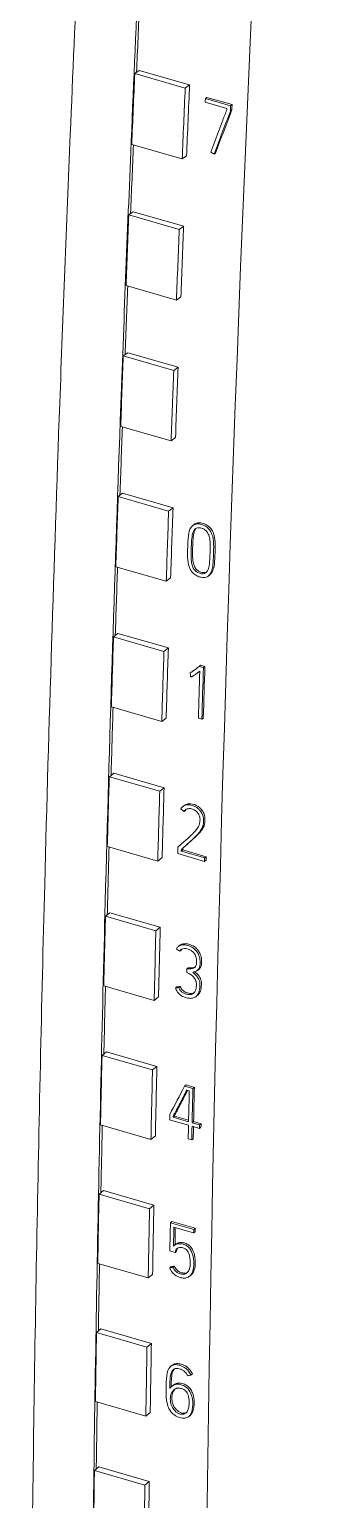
# Model space of a CAD drawing. Header units: inches. Extents: x 9220 to 92460, y -39241 to 4813.
# Drawn here: x 74737.13 to 74744.2, y -33820.79 to -33783.39 of the extents above; entities that cross this region are included whole.
import ezdxf

# ---------------------------------------------------------------- set-up
doc = ezdxf.new("R2010")
doc.units = ezdxf.units.IN
doc.header["$MEASUREMENT"] = 0

# ---------------------------------------------------------------- blocks, each defined once
blk = doc.blocks.new('A$C027ebf9d')
at = {"color": 0, "linetype": 'Continuous', "lineweight": 0}
for p, q in [((22.5319, -17.264), (22.5377, -17.2597)), ((22.5319, -17.264), (22.6, -17.2837)), ((22.5377, -17.2597), (22.6059, -17.2794)), ((22.6, -17.2837), (22.6059, -17.2794)), ((22.6564, -17.3111), (22.6271, -17.3027)), ((22.6273, -17.2977), (22.6293, -17.2962)), ((22.6273, -17.2977), (22.6614, -17.3075)), ((22.6633, -17.306), (22.6293, -17.2962)), ((22.6611, -17.3147), (22.663, -17.3132)), ((22.6614, -17.3075), (22.6633, -17.306)), ((22.5278, -17.3597), (22.5959, -17.3794)), ((22.6389, -17.3729), (22.6409, -17.3714)), ((22.6018, -17.375), (22.5959, -17.3794)), ((22.5238, -17.4551), (22.5297, -17.4508)), ((22.5297, -17.4508), (22.5979, -17.4705)), ((22.5238, -17.4551), (22.592, -17.4748)), ((22.592, -17.4748), (22.5979, -17.4705)), ((22.52, -17.5506), (22.5882, -17.5702)), ((22.5941, -17.5659), (22.5882, -17.5702)), ((22.5163, -17.6458), (22.5222, -17.6414)), ((22.5163, -17.6458), (22.5845, -17.6655)), ((22.5222, -17.6414), (22.5904, -17.6611)), ((22.5845, -17.6655), (22.5904, -17.6611)), ((22.5128, -17.741), (22.581, -17.7606)), ((22.5869, -17.7562), (22.581, -17.7606)), ((22.5094, -17.8359), (22.5153, -17.8315)), ((22.5153, -17.8315), (22.5835, -17.8512)), ((22.5094, -17.8359), (22.5776, -17.8556)), ((22.5776, -17.8556), (22.5835, -17.8512)), ((22.6102, -17.8752), (22.6121, -17.8737)), ((22.5062, -17.9308), (22.5744, -17.9505)), ((22.5803, -17.946), (22.5744, -17.9505)), ((22.6311, -17.9434), (22.633, -17.942)), ((22.5031, -18.0256), (22.509, -18.0211)), ((22.5031, -18.0256), (22.5713, -18.0453)), ((22.509, -18.0211), (22.5772, -18.0407)), ((22.5713, -18.0453), (22.5772, -18.0407)), ((22.6187, -18.0655), (22.6207, -18.064)), ((22.6247, -18.0672), (22.6187, -18.0655)), ((22.6207, -18.064), (22.6267, -18.0657)), ((22.6247, -18.0672), (22.6267, -18.0657)), ((22.6069, -18.0743), (22.6089, -18.0728)), ((22.6161, -18.0747), (22.6181, -18.0732)), ((22.5002, -18.1202), (22.5683, -18.1399)), ((22.5742, -18.1354), (22.5683, -18.1399)), ((22.6178, -18.1355), (22.6225, -18.1369)), ((22.6225, -18.1369), (22.6245, -18.1354)), ((22.4974, -18.2147), (22.5033, -18.2101)), ((22.4974, -18.2147), (22.5655, -18.2344)), ((22.5033, -18.2101), (22.5714, -18.2298)), ((22.5655, -18.2344), (22.5714, -18.2298)), ((22.597, -18.2549), (22.599, -18.2534)), ((22.5983, -18.2618), (22.6003, -18.2603)), ((22.4947, -18.3091), (22.5629, -18.3288)), ((22.5688, -18.3242), (22.5629, -18.3288)), ((22.5899, -18.3188), (22.6262, -18.3293)), ((22.5947, -18.3153), (22.5967, -18.3138)), ((22.6263, -18.3244), (22.5947, -18.3153)), ((22.5948, -18.313), (22.5967, -18.3115)), ((22.5967, -18.3138), (22.6283, -18.3229)), ((22.6262, -18.3293), (22.6281, -18.3278)), ((22.6263, -18.3244), (22.6283, -18.3229)), ((22.4922, -18.4034), (22.4981, -18.3987)), ((22.4922, -18.4034), (22.5604, -18.4231)), ((22.4981, -18.3987), (22.5663, -18.4184)), ((22.5604, -18.4231), (22.5663, -18.4184)), ((22.5908, -18.4442), (22.5928, -18.4427)), ((22.5925, -18.4508), (22.5945, -18.4493)), ((22.6021, -18.4747), (22.604, -18.4732)), ((22.6164, -18.4767), (22.6183, -18.4753)), ((22.4898, -18.4975), (22.558, -18.5172)), ((22.5869, -18.5005), (22.5888, -18.499)), ((22.5913, -18.4998), (22.5932, -18.4983)), ((22.5639, -18.5126), (22.558, -18.5172)), ((22.6143, -18.5122), (22.6163, -18.5107)), ((22.4876, -18.5915), (22.4935, -18.5868)), ((22.4935, -18.5868), (22.5617, -18.6065)), ((22.4876, -18.5915), (22.5558, -18.6112)), ((22.5558, -18.6112), (22.5617, -18.6065)), ((22.5991, -18.633), (22.6011, -18.6316)), ((22.5991, -18.633), (22.6104, -18.6363)), ((22.6124, -18.6348), (22.6011, -18.6316)), ((22.6055, -18.6397), (22.6022, -18.6388)), ((22.6104, -18.6363), (22.6124, -18.6348)), ((22.4855, -18.6854), (22.5537, -18.7051)), ((22.6044, -18.686), (22.5789, -18.6786)), ((22.5837, -18.6752), (22.5857, -18.6737)), ((22.5837, -18.6752), (22.6045, -18.6812)), ((22.5838, -18.6739), (22.5857, -18.6724)), ((22.6046, -18.6791), (22.5857, -18.6737)), ((22.6094, -18.6826), (22.6113, -18.6811)), ((22.6094, -18.6826), (22.6194, -18.6855)), ((22.6214, -18.684), (22.6113, -18.6811)), ((22.6194, -18.6855), (22.6214, -18.684)), ((22.5596, -18.7004), (22.5537, -18.7051)), ((22.6089, -18.7058), (22.604, -18.7044)), ((22.6089, -18.7058), (22.6108, -18.7043)), ((22.6193, -18.6903), (22.6093, -18.6874)), ((22.6193, -18.6903), (22.6212, -18.6888)), ((22.4836, -18.7792), (22.4895, -18.7744)), ((22.4836, -18.7792), (22.5518, -18.7989)), ((22.4895, -18.7744), (22.5577, -18.7941)), ((22.5518, -18.7989), (22.5577, -18.7941)), ((22.58, -18.8178), (22.582, -18.8163)), ((22.6115, -18.8269), (22.58, -18.8178)), ((22.582, -18.8163), (22.6135, -18.8254)), ((22.5846, -18.824), (22.6114, -18.8317)), ((22.6115, -18.8269), (22.6135, -18.8254)), ((22.6114, -18.8317), (22.6134, -18.8302)), ((22.5793, -18.8559), (22.5865, -18.858)), ((22.5855, -18.8483), (22.5875, -18.8468)), ((22.5865, -18.858), (22.5884, -18.8565)), ((22.4818, -18.8728), (22.55, -18.8925)), ((22.579, -18.8787), (22.581, -18.8772)), ((22.5834, -18.878), (22.5854, -18.8765)), ((22.5559, -18.8877), (22.55, -18.8925)), ((22.6053, -18.8906), (22.6072, -18.8891)), ((22.4801, -18.9663), (22.486, -18.9615)), ((22.486, -18.9615), (22.5542, -18.9812)), ((22.4801, -18.9663), (22.5483, -18.986)), ((22.5483, -18.986), (22.5542, -18.9812)), ((22.5806, -19.0119), (22.5826, -19.0104)), ((22.6077, -19.0238), (22.6097, -19.0223)), ((22.5821, -19.0388), (22.5841, -19.0373)), ((22.4786, -19.0597), (22.5468, -19.0794)), ((22.5527, -19.0746), (22.5468, -19.0794)), ((22.6047, -19.0798), (22.6067, -19.0783)), ((22.4773, -19.153), (22.4832, -19.1481)), ((22.4773, -19.153), (22.5455, -19.1727)), ((22.4832, -19.1481), (22.5514, -19.1678)), ((22.5455, -19.1727), (22.5514, -19.1678))]:
    blk.add_line(p, q, dxfattribs=at)
for centre, major_axis, ratio, start_param, end_param in [((42.309, -2.9745), (-10.9193, -37.8255), 0.433013, -1.102762, -0.989056), ((42.2306, -2.9519), (-10.9193, -37.8255), 0.433013, -1.061124, -1.058415), ((42.1189, -2.9199), (20.9363, 34.8301), 0.272919, -4.129705, -4.127896), ((42.2892, -2.969), (-10.9208, -37.8292), 0.43303, -1.060842, -1.06064), ((42.2306, -2.9519), (-10.9193, -37.8255), 0.433013, -1.055709, -1.053001), ((42.2306, -2.9519), (-10.9193, -37.8255), 0.433013, -1.050295, -1.047589), ((42.2306, -2.9519), (-10.9193, -37.8255), 0.433013, -1.044884, -1.042178), ((42.2306, -2.9519), (-10.9193, -37.8255), 0.433013, -1.039474, -1.03677), ((42.2811, -2.9665), (-10.9197, -37.8254), 0.43303, -1.039167, -1.037175), ((42.2518, -2.9582), (-8.72, -38.45), 0.458432, -1.065454, -1.065306), ((42.2764, -2.9653), (-10.9208, -37.8292), 0.43303, -1.039002, -1.037182), ((42.2306, -2.9519), (-10.9193, -37.8255), 0.433013, -1.034067, -1.031362), ((41.5059, -2.7429), (-66.7301, 53.1473), 0.280885, 1.510659, 1.510723), ((42.254, -2.9589), (-10.9208, -37.8292), 0.43303, -1.032007, -1.031752), ((42.2587, -2.96), (-10.9197, -37.8254), 0.43303, -1.03195, -1.031883), ((42.2903, -2.9691), (-10.9197, -37.8254), 0.43303, -1.031883, -1.031744), ((42.2306, -2.9519), (-10.9193, -37.8255), 0.433013, -1.02866, -1.025957), ((43.6155, -3.3519), (-78.3791, -17.1476), 0.134473, 1.269885, 1.269943), ((42.2306, -2.9519), (-10.9193, -37.8255), 0.433013, -1.023255, -1.020552), ((42.2823, -2.967), (-10.9208, -37.8292), 0.43303, -1.022868, -1.021537), ((42.2567, -2.9596), (-10.9208, -37.8292), 0.43303, -1.021573, -1.021537), ((42.2923, -2.9699), (-10.9208, -37.8292), 0.43303, -1.021537, -1.021398), ((42.2823, -2.967), (-10.9208, -37.8292), 0.43303, -1.021398, -1.020868), ((42.2306, -2.9519), (-10.9193, -37.8255), 0.433013, -1.017851, -1.015149), ((42.2559, -2.9594), (-10.9208, -37.8292), 0.43303, -1.01742, -1.016321), ((42.2607, -2.9606), (-10.9197, -37.8254), 0.43303, -1.017214, -1.016542), ((42.2874, -2.9683), (-10.9197, -37.8254), 0.43303, -1.017411, -1.017273), ((44.4292, -3.5866), (-78.3713, -17.1459), 0.134473, 1.258989, 1.259047), ((42.2306, -2.9519), (-10.9193, -37.8255), 0.433013, -1.012448, -1.009747), ((44.4452, -3.5914), (-69.3652, -20.1272), 0.12911, 1.21325, 1.213317), ((42.2306, -2.9519), (-10.9193, -37.8255), 0.433013, -1.007046, -1.004345)]:
    blk.add_ellipse(centre, major_axis=major_axis, ratio=ratio, start_param=start_param, end_param=end_param, dxfattribs=at)
at = {"color": 0, "linetype": 'Continuous', "lineweight": 0, "extrusion": (0, 0, -1)}
for centre, major_axis, ratio, start_param, end_param in [((42.159, -2.9312), (10.9193, 37.8255), 0.433013, -2.08057, -2.077928), ((42.1624, -2.9322), (10.9226, 37.8369), 0.433013, -2.083178, -2.080468), ((42.2306, -2.9519), (10.9226, 37.8369), 0.433013, -2.083178, -2.080468), ((42.2551, -2.9592), (10.9208, 37.8292), 0.43303, -2.080892, -2.08075), ((42.119, -2.9197), (-20.9342, -34.8266), 0.272919, 0.986299, 0.988108), ((42.2844, -2.9677), (10.9208, 37.8292), 0.43303, -2.08093, -2.080892), ((42.2892, -2.9688), (10.9197, 37.8254), 0.43303, -2.080957, -2.080754), ((42.159, -2.9312), (10.9193, 37.8255), 0.433013, -2.085986, -2.083346), ((43.7096, -3.3791), (-102.2486, 63.3481), 0.191897, -1.483044, -1.482999), ((42.1624, -2.9322), (10.9226, 37.8369), 0.433013, -2.088592, -2.085884), ((42.2306, -2.9519), (10.9226, 37.8369), 0.433013, -2.088592, -2.085884), ((42.159, -2.9312), (10.9193, 37.8255), 0.433013, -2.091401, -2.088763), ((42.1624, -2.9322), (10.9226, 37.8369), 0.433013, -2.094004, -2.091297), ((42.2306, -2.9519), (10.9226, 37.8369), 0.433013, -2.094004, -2.091297), ((42.159, -2.9312), (10.9193, 37.8255), 0.433013, -2.096813, -2.094177), ((42.1624, -2.9322), (10.9226, 37.8369), 0.433013, -2.099414, -2.096709), ((42.2306, -2.9519), (10.9226, 37.8369), 0.433013, -2.099414, -2.096709), ((42.159, -2.9312), (10.9193, 37.8255), 0.433013, -2.102224, -2.09959), ((42.1624, -2.9322), (10.9226, 37.8369), 0.433013, -2.104823, -2.102118), ((42.2306, -2.9519), (10.9226, 37.8369), 0.433013, -2.104823, -2.102118), ((42.2811, -2.9667), (10.9208, 37.8292), 0.43303, -2.104411, -2.102419), ((42.159, -2.9312), (10.9193, 37.8255), 0.433013, -2.107633, -2.105), ((42.1624, -2.9322), (10.9226, 37.8369), 0.433013, -2.11023, -2.107526), ((42.2306, -2.9519), (10.9226, 37.8369), 0.433013, -2.11023, -2.107526), ((42.159, -2.9312), (10.9193, 37.8255), 0.433013, -2.11304, -2.11041), ((42.2587, -2.9602), (10.9208, 37.8292), 0.43303, -2.109702, -2.109636), ((42.2903, -2.9693), (10.9208, 37.8292), 0.43303, -2.109841, -2.109702), ((42.1624, -2.9322), (10.9226, 37.8369), 0.433013, -2.115636, -2.112933), ((42.2306, -2.9519), (10.9226, 37.8369), 0.433013, -2.115636, -2.112933), ((41.1185, -2.6311), (-68.22, 53.5601), 0.275788, -1.515397, -1.515333), ((42.2347, -2.9533), (8.6746, 38.4625), 0.458913, -2.087114, -2.086976), ((42.159, -2.9312), (10.9193, 37.8255), 0.433013, -2.118446, -2.115818), ((43.6159, -3.3518), (-78.3713, -17.1459), 0.134473, -1.269935, -1.269877), ((42.1624, -2.9322), (10.9226, 37.8369), 0.433013, -2.12104, -2.118338), ((42.2306, -2.9519), (10.9226, 37.8369), 0.433013, -2.12104, -2.118338), ((42.6017, -3.0592), (-24.5741, -33.773), 0.206653, 0.946781, 0.948046), ((42.2775, -2.9656), (10.9208, 37.8292), 0.43303, -2.120056, -2.118863), ((42.2823, -2.9668), (10.9197, 37.8254), 0.43303, -2.120064, -2.118732), ((42.159, -2.9312), (10.9193, 37.8255), 0.433013, -2.123851, -2.121224), ((42.252, -2.9583), (10.9208, 37.8292), 0.43303, -2.120195, -2.11999), ((42.2567, -2.9594), (10.9197, 37.8254), 0.43303, -2.120064, -2.120028), ((42.2775, -2.9656), (10.9208, 37.8292), 0.43303, -2.120725, -2.120195), ((42.2924, -2.9697), (10.9197, 37.8254), 0.43303, -2.120203, -2.120064), ((42.2823, -2.9668), (10.9197, 37.8254), 0.43303, -2.120733, -2.120262), ((42.1624, -2.9322), (10.9226, 37.8369), 0.433013, -2.126443, -2.123742), ((42.2306, -2.9519), (10.9226, 37.8369), 0.433013, -2.126443, -2.123742), ((42.2607, -2.9608), (10.9208, 37.8292), 0.43303, -2.125049, -2.124311), ((42.2874, -2.9685), (10.9208, 37.8292), 0.43303, -2.124311, -2.124173), ((42.159, -2.9312), (10.9193, 37.8255), 0.433013, -2.129255, -2.12663), ((44.4288, -3.5867), (-78.3791, -17.1476), 0.134473, -1.259056, -1.258997), ((42.1624, -2.9322), (10.9226, 37.8369), 0.433013, -2.131846, -2.129144), ((42.2306, -2.9519), (10.9226, 37.8369), 0.433013, -2.131846, -2.129144), ((42.159, -2.9312), (10.9193, 37.8255), 0.433013, -2.134658, -2.132034), ((42.1624, -2.9322), (10.9226, 37.8369), 0.433013, -2.137247, -2.134546), ((42.2306, -2.9519), (10.9226, 37.8369), 0.433013, -2.137247, -2.134546)]:
    blk.add_ellipse(centre, major_axis=major_axis, ratio=ratio, start_param=start_param, end_param=end_param, dxfattribs=at)
at = {"color": 0, "linetype": 'Continuous', "lineweight": 0}
for points, knots in [([(22.4715, -19.6942), (22.472, -19.5798), (22.4741, -19.3064), (22.4804, -18.8701), (22.4924, -18.3317), (22.508, -17.8308), (22.5276, -17.3293), (22.5512, -16.8122), (22.5789, -16.3051), (22.6003, -15.9603), (22.6074, -15.8504)], [0.1285183, 0.1285183, 0.1285183, 0.1285183, 0.1989102, 0.2963502, 0.3949059, 0.525445, 0.5979674, 0.6950356, 0.8333844, 0.8979673, 0.8979673, 0.8979673, 0.8979673]), ([(22.5185, -15.9374), (22.5139, -16.0103), (22.495, -16.3182), (22.4694, -16.7886), (22.4458, -17.3057), (22.4262, -17.8071), (22.4105, -18.3081), (22.3986, -18.8464), (22.3922, -19.2869), (22.3899, -19.5917), (22.3894, -19.7374), (22.3893, -19.7647)], [0.1237088, 0.1237088, 0.1237088, 0.1237088, 0.1666156, 0.3049644, 0.4020326, 0.474555, 0.6050941, 0.7036498, 0.8010898, 0.8739842, 0.8907937, 0.8907937, 0.8907937, 0.8907937]), ([(22.6345, -17.3701), (22.6363, -17.3653), (22.6381, -17.3605), (22.643, -17.3476), (22.6436, -17.3459), (22.6472, -17.3365), (22.649, -17.3317), (22.6516, -17.3248), (22.6527, -17.3219), (22.6545, -17.3173), (22.6553, -17.3148), (22.6564, -17.3125)], [-0.1722649, -0.1722649, -0.1722649, -0.1722649, -0.1435832, -0.1435832, -0.0952366, -0.0952366, -0.0449804, -0.0449804, -0.023415, -0.023415, 0, 0, 0, 0]), ([(22.6181, -17.8714), (22.6162, -17.8716), (22.6145, -17.8722), (22.6128, -17.8732), (22.6125, -17.8735), (22.6121, -17.8737)], [0.135609648, 0.135609648, 0.135609648, 0.135609648, 0.138325648, 0.138325648, 0.13893138, 0.13893138, 0.13893138, 0.13893138]), ([(22.633, -17.942), (22.6341, -17.9412), (22.635, -17.9402), (22.6369, -17.9373), (22.6379, -17.935), (22.6393, -17.9293), (22.6397, -17.9258), (22.6402, -17.9155), (22.6407, -17.9031), (22.6402, -17.8937), (22.6397, -17.8896), (22.6374, -17.8835), (22.6363, -17.8814), (22.6341, -17.8784), (22.6328, -17.8769), (22.629, -17.8742), (22.6268, -17.873), (22.6222, -17.8715), (22.6201, -17.8712), (22.6181, -17.8714), (22.6181, -17.8714), (22.6181, -17.8714)], [0.2414702, 0.2414702, 0.2414702, 0.2414702, 0.2570515, 0.2570515, 0.2842088, 0.2842088, 0.313235, 0.313235, 0.3332121, 0.3332121, 0.3424456, 0.3424456, 0.3478054, 0.3478054, 0.3512463, 0.3512463, 0.3541297, 0.3541297, 0.3568882, 0.3568882, 0.3568917, 0.3568917, 0.3568917, 0.3568917]), ([(22.6162, -17.8729), (22.6181, -17.8727), (22.6202, -17.873), (22.6246, -17.8744), (22.6269, -17.8756), (22.6306, -17.8783), (22.632, -17.8798), (22.6342, -17.8826), (22.6353, -17.8847), (22.6377, -17.891), (22.6382, -17.8953), (22.6387, -17.9046), (22.6382, -17.9166), (22.6377, -17.9269), (22.6374, -17.9305), (22.6359, -17.9365), (22.6349, -17.9388), (22.633, -17.9417), (22.632, -17.9429), (22.6292, -17.9447), (22.6276, -17.9452), (22.6259, -17.9454), (22.6245, -17.9455), (22.623, -17.9454), (22.6202, -17.9449), (22.6187, -17.9445), (22.6153, -17.943), (22.6135, -17.9419), (22.6104, -17.9393), (22.609, -17.9378), (22.6065, -17.9338), (22.6054, -17.9316), (22.6022, -17.9193), (22.6031, -17.9099), (22.6037, -17.8965), (22.604, -17.89), (22.6054, -17.8828), (22.606, -17.8807), (22.6082, -17.8767), (22.6097, -17.8755), (22.6124, -17.8738), (22.6141, -17.8731), (22.6161, -17.8729), (22.6161, -17.8729), (22.6162, -17.8729)], [-0.1111155, -0.1111155, -0.1111155, -0.1111155, -0.1086583, -0.1086583, -0.1059859, -0.1059859, -0.1029874, -0.1029874, -0.0984586, -0.0984586, -0.0906933, -0.0906933, -0.0762837, -0.0762837, -0.0543502, -0.0543502, -0.0323193, -0.0323193, -0.0159271, -0.0159271, 0, 0, 0, 0.0130315, 0.0130315, 0.025191, 0.025191, 0.0383317, 0.0383317, 0.0479156, 0.0479156, 0.0548967, 0.0548967, 0.0728488, 0.0728488, 0.0791035, 0.0791035, 0.0814984, 0.0814984, 0.0839459, 0.0839459, 0.0864601, 0.0864601, 0.0865132, 0.0865132, 0.0865132, 0.0865132]), ([(22.6277, -17.8817), (22.6282, -17.8821), (22.6287, -17.8827), (22.6303, -17.8847), (22.6311, -17.8862), (22.6328, -17.8904), (22.6332, -17.893), (22.6339, -17.8986), (22.6338, -17.9027), (22.6337, -17.9096), (22.6335, -17.9204), (22.6322, -17.9306), (22.6315, -17.9331), (22.6303, -17.9359), (22.6297, -17.9371), (22.6279, -17.939), (22.627, -17.9396), (22.625, -17.9403), (22.6236, -17.9404), (22.6204, -17.94), (22.6187, -17.9395), (22.6159, -17.9381), (22.6148, -17.9373), (22.6137, -17.9363), (22.6127, -17.9355), (22.6121, -17.9347), (22.6112, -17.9333), (22.6107, -17.9324), (22.6095, -17.9295), (22.609, -17.9273), (22.6083, -17.9233), (22.608, -17.9202), (22.608, -17.9098), (22.6082, -17.8996), (22.6093, -17.8884), (22.6098, -17.8862), (22.6107, -17.8836), (22.6113, -17.8821), (22.6131, -17.88), (22.6141, -17.8792), (22.6161, -17.8782), (22.6172, -17.878), (22.6199, -17.878), (22.6214, -17.8784), (22.624, -17.8794), (22.6253, -17.88), (22.6269, -17.881), (22.6273, -17.8813), (22.6277, -17.8817)], [-0.1712618, -0.1712618, -0.1712618, -0.1712618, -0.1662072, -0.1662072, -0.1572858, -0.1572858, -0.1424502, -0.1424502, -0.1009639, -0.1009639, -0.075631, -0.075631, -0.0612275, -0.0612275, -0.0504301, -0.0504301, -0.040338, -0.040338, -0.0268727, -0.0268727, -0.0112299, -0.0112299, 0, 0, 0, 0.0098213, 0.0098213, 0.0232161, 0.0232161, 0.0500182, 0.0500182, 0.087065, 0.087065, 0.1181568, 0.1181568, 0.1386283, 0.1386283, 0.1679235, 0.1679235, 0.1882961, 0.1882961, 0.2061734, 0.2061734, 0.2261508, 0.2261508, 0.239729, 0.239729, 0.2435611, 0.2435611, 0.2435611, 0.2435611]), ([(22.6149, -17.8788), (22.6147, -17.879), (22.6146, -17.8791), (22.6134, -17.8805), (22.6127, -17.8819), (22.6119, -17.8845), (22.6113, -17.8864), (22.6102, -17.8976), (22.6099, -17.9083), (22.6099, -17.9187), (22.6103, -17.922), (22.6111, -17.9263), (22.6116, -17.9285), (22.613, -17.9314), (22.6135, -17.9323), (22.6148, -17.9341), (22.6156, -17.9348), (22.6162, -17.9354), (22.6174, -17.9363), (22.6187, -17.937), (22.6217, -17.9383), (22.6235, -17.9388), (22.6266, -17.9388), (22.6278, -17.9386), (22.6288, -17.9381)], [0.2640301, 0.2640301, 0.2640301, 0.2640301, 0.2654367, 0.2654367, 0.2786209, 0.2786209, 0.2884759, 0.2884759, 0.3039526, 0.3039526, 0.3218368, 0.3218368, 0.3340151, 0.3340151, 0.3396562, 0.3396562, 0.3461222, 0.3461222, 0.3461222, 0.3575682, 0.3575682, 0.3724117, 0.3724117, 0.3826963, 0.3826963, 0.3826963, 0.3826963]), ([(22.6187, -18.0655), (22.6178, -18.0663), (22.6168, -18.0671), (22.6159, -18.0678), (22.6158, -18.0679), (22.6157, -18.068), (22.6156, -18.0681), (22.6147, -18.0688), (22.6138, -18.0695), (22.613, -18.0701), (22.6127, -18.0703), (22.6125, -18.0705), (22.6123, -18.0707), (22.6113, -18.0714), (22.6103, -18.0722), (22.6093, -18.0728), (22.6085, -18.0734), (22.6077, -18.0738), (22.6069, -18.0743)], [0, 0, 0, 0, 0.250322, 0.250322, 0.250322, 0.275948, 0.275948, 0.275948, 0.500643, 0.500643, 0.500643, 0.561097, 0.561097, 0.561097, 0.80727, 0.80727, 0.80727, 1, 1, 1, 1]), ([(22.607, -18.0796), (22.6074, -18.0797), (22.6078, -18.0797), (22.6084, -18.0796), (22.6087, -18.0795), (22.6093, -18.0793), (22.6098, -18.079), (22.6117, -18.0779), (22.6128, -18.0771), (22.6157, -18.075), (22.6178, -18.0734), (22.6198, -18.0719)], [-0.06741879, -0.06741879, -0.06741879, -0.06741879, -0.05862456, -0.05862456, -0.04697844, -0.04697844, -0.03637491, -0.03637491, -0.02425023, -0.02425023, 0, 0, 0, 0]), ([(22.6089, -18.0728), (22.6097, -18.0723), (22.6105, -18.0719), (22.6113, -18.0713), (22.6115, -18.0712), (22.6118, -18.071), (22.612, -18.0708), (22.6122, -18.0707), (22.6124, -18.0706), (22.6126, -18.0704)], [0, 0, 0, 0, 0.1926314, 0.1926314, 0.1926314, 0.250698, 0.250698, 0.250698, 0.3021694, 0.3021694, 0.3021694, 0.3021694]), ([(22.6198, -18.0719), (22.6194, -18.0722), (22.6191, -18.0724), (22.6187, -18.0727), (22.6185, -18.0729), (22.6183, -18.073), (22.6181, -18.0732)], [0.1661425, 0.1661425, 0.1661425, 0.1661425, 0.2518053, 0.2518053, 0.2518053, 0.3074419, 0.3074419, 0.3074419, 0.3074419]), ([(22.5983, -18.2618), (22.5988, -18.2609), (22.5994, -18.2601), (22.6009, -18.2589), (22.6017, -18.2585), (22.6041, -18.2578), (22.6058, -18.2577), (22.6089, -18.2582), (22.6105, -18.2587), (22.6137, -18.2604), (22.615, -18.2615), (22.6168, -18.2633), (22.6176, -18.2643), (22.6187, -18.2663), (22.6193, -18.2675), (22.6201, -18.2715), (22.6201, -18.2739), (22.6194, -18.2793), (22.6183, -18.2817), (22.615, -18.2869), (22.6117, -18.2903), (22.6065, -18.2955), (22.6028, -18.2989), (22.5901, -18.3099)], [-0.6266769, -0.6266769, -0.6266769, -0.6266769, -0.6001737, -0.6001737, -0.5744981, -0.5744981, -0.5332587, -0.5332587, -0.4915646, -0.4915646, -0.4475628, -0.4475628, -0.406009, -0.406009, -0.3742236, -0.3742236, -0.3363038, -0.3363038, -0.2732646, -0.2732646, -0.1652931, -0.1652931, 0, 0, 0, 0]), ([(22.5948, -18.313), (22.5989, -18.3093), (22.603, -18.3058), (22.6155, -18.2945), (22.6186, -18.2907), (22.622, -18.2863), (22.6234, -18.2837), (22.6249, -18.277), (22.625, -18.2736), (22.6241, -18.2675), (22.6233, -18.2656), (22.6218, -18.2627), (22.6206, -18.261), (22.6184, -18.2587), (22.6173, -18.2577), (22.6148, -18.2561), (22.6118, -18.2541), (22.6048, -18.2525), (22.6028, -18.2527), (22.5999, -18.2532), (22.5985, -18.2539), (22.5959, -18.2557), (22.5949, -18.2569), (22.5941, -18.2583)], [-0.4882068, -0.4882068, -0.4882068, -0.4882068, -0.4648363, -0.4648363, -0.4160102, -0.4160102, -0.3291977, -0.3291977, -0.2479878, -0.2479878, -0.1752097, -0.1752097, -0.1048367, -0.1048367, -0.0614951, -0.0614951, -0.043194, -0.043194, -0.0306836, -0.0306836, -0.0153382, -0.0153382, 0, 0, 0, 0]), ([(22.599, -18.2534), (22.5991, -18.2534), (22.5991, -18.2533), (22.6004, -18.2524), (22.6019, -18.2517), (22.6048, -18.2512), (22.6068, -18.251), (22.6137, -18.2526), (22.6168, -18.2546), (22.6193, -18.2562), (22.6204, -18.2572), (22.6226, -18.2595), (22.6237, -18.2612), (22.6253, -18.2642), (22.626, -18.2661), (22.627, -18.2724), (22.6268, -18.2758), (22.6253, -18.2822), (22.624, -18.2848), (22.6178, -18.2927), (22.6114, -18.2984), (22.5967, -18.3115)], [0.0146796, 0.0146796, 0.0146796, 0.0146796, 0.0153678, 0.0153678, 0.0307426, 0.0307426, 0.0432184, 0.0432184, 0.0613597, 0.0613597, 0.103522, 0.103522, 0.171217, 0.171217, 0.2421049, 0.2421049, 0.3272882, 0.3272882, 0.4221981, 0.4221981, 0.5888681, 0.5888681, 0.5888681, 0.5888681]), ([(22.5882, -18.4473), (22.5888, -18.4462), (22.5895, -18.4453), (22.5914, -18.4437), (22.5924, -18.4432), (22.5958, -18.4419), (22.598, -18.442), (22.6019, -18.4424), (22.6048, -18.4432), (22.6095, -18.4454), (22.6112, -18.4466), (22.6143, -18.4492), (22.6156, -18.451), (22.6172, -18.4536), (22.6183, -18.4554), (22.6198, -18.4606), (22.6201, -18.4633), (22.6203, -18.47), (22.6196, -18.4721), (22.6191, -18.4735), (22.6184, -18.4748), (22.6165, -18.4767), (22.6155, -18.4775), (22.6129, -18.4785), (22.6114, -18.479), (22.6102, -18.4792)], [-0.09936809, -0.09936809, -0.09936809, -0.09936809, -0.09849697, -0.09849697, -0.09763198, -0.09763198, -0.09589681, -0.09589681, -0.09282101, -0.09282101, -0.08965704, -0.08965704, -0.08373416, -0.08373416, -0.07786445, -0.07786445, -0.07203398, -0.07203398, -0.06268047, -0.06268047, -0.03069856, -0.03069856, -0.0122073, -0.0122073, 0, 0, 0, 0]), ([(22.6021, -18.4747), (22.6028, -18.4747), (22.6058, -18.4746), (22.6093, -18.4743), (22.6105, -18.4739), (22.6126, -18.4729), (22.6133, -18.4721), (22.6144, -18.4708), (22.6148, -18.4699), (22.6154, -18.467), (22.6154, -18.4648), (22.6153, -18.4618), (22.615, -18.46), (22.6138, -18.4563), (22.6129, -18.4547), (22.6109, -18.452), (22.6099, -18.4511), (22.6078, -18.4496), (22.6065, -18.4489), (22.6036, -18.4478), (22.6012, -18.4471), (22.5973, -18.4471), (22.5961, -18.4475), (22.5946, -18.4484), (22.5941, -18.4488), (22.5932, -18.4497), (22.5928, -18.4502), (22.5925, -18.4508)], [-0.05962722, -0.05962722, -0.05962722, -0.05962722, -0.0586005, -0.0586005, -0.05751843, -0.05751843, -0.05597545, -0.05597545, -0.05384921, -0.05384921, -0.05077923, -0.05077923, -0.04618742, -0.04618742, -0.0413943, -0.0413943, -0.03569569, -0.03569569, -0.02789914, -0.02789914, -0.01842658, -0.01842658, -0.01189853, -0.01189853, -0.00652665, -0.00652665, 0, 0, 0, 0]), ([(22.6183, -18.4753), (22.6186, -18.475), (22.6189, -18.4748), (22.6204, -18.4734), (22.621, -18.472), (22.6215, -18.4706), (22.6222, -18.4685), (22.6221, -18.4617), (22.6217, -18.459), (22.6202, -18.454), (22.6192, -18.4521), (22.6176, -18.4495), (22.6163, -18.4477), (22.6132, -18.4451), (22.6115, -18.4439), (22.6068, -18.4417), (22.6039, -18.4409), (22.6, -18.4405), (22.5978, -18.4404), (22.5945, -18.4416), (22.5936, -18.4421), (22.5928, -18.4427)], [0.0244894, 0.0244894, 0.0244894, 0.0244894, 0.03077671, 0.03077671, 0.06275562, 0.06275562, 0.07305871, 0.07305871, 0.08013647, 0.08013647, 0.08778077, 0.08778077, 0.09581429, 0.09581429, 0.1001726, 0.1001726, 0.10444629, 0.10444629, 0.10691455, 0.10691455, 0.10800323, 0.10800323, 0.10800323, 0.10800323]), ([(22.6102, -18.4792), (22.6125, -18.4812), (22.6149, -18.4833), (22.6173, -18.4867), (22.6184, -18.4884), (22.6199, -18.4933), (22.62, -18.4954), (22.6199, -18.5012), (22.6192, -18.5041), (22.6181, -18.5074), (22.6173, -18.5093), (22.6143, -18.5125), (22.6127, -18.5133), (22.6096, -18.5144), (22.6078, -18.5145), (22.6028, -18.5142), (22.5999, -18.5132), (22.5955, -18.5115), (22.5939, -18.5102), (22.5907, -18.5076), (22.5897, -18.5061), (22.5882, -18.5038), (22.5873, -18.5018), (22.5869, -18.5005)], [-0.03140178, -0.03140178, -0.03140178, -0.03140178, -0.02924783, -0.02924783, -0.0284803, -0.0284803, -0.02773844, -0.02773844, -0.02618792, -0.02618792, -0.02504854, -0.02504854, -0.02396148, -0.02396148, -0.02268513, -0.02268513, -0.02055614, -0.02055614, -0.01680788, -0.01680788, -0.0108783, -0.0108783, 0, 0, 0, 0]), ([(22.5913, -18.4998), (22.5916, -18.5008), (22.5921, -18.5018), (22.5935, -18.504), (22.5942, -18.5048), (22.5959, -18.5063), (22.5971, -18.507), (22.6, -18.5083), (22.6023, -18.509), (22.6057, -18.5094), (22.6071, -18.5093), (22.6097, -18.5087), (22.6107, -18.5081), (22.6125, -18.5064), (22.6132, -18.5051), (22.6145, -18.5018), (22.6149, -18.4993), (22.6154, -18.4944), (22.6149, -18.4926), (22.6146, -18.4912), (22.6142, -18.49), (22.6124, -18.487), (22.6114, -18.4857), (22.6072, -18.482), (22.604, -18.4804), (22.6022, -18.4796)], [-0.03767688, -0.03767688, -0.03767688, -0.03767688, -0.03752155, -0.03752155, -0.03732628, -0.03732628, -0.03693922, -0.03693922, -0.03624115, -0.03624115, -0.03578934, -0.03578934, -0.03527417, -0.03527417, -0.03445322, -0.03445322, -0.03304988, -0.03304988, -0.03034808, -0.03034808, -0.02338194, -0.02338194, -0.01600812, -0.01600812, 0, 0, 0, 0]), ([(22.6134, -18.4719), (22.6134, -18.4719), (22.6134, -18.4719), (22.6126, -18.4723), (22.6114, -18.4728), (22.6078, -18.4732), (22.6046, -18.4732), (22.604, -18.4732)], [0.39979583, 0.39979583, 0.39979583, 0.39979583, 0.40006877, 0.40006877, 0.41038704, 0.41038704, 0.42065361, 0.42065361, 0.42065361, 0.42065361]), ([(22.6163, -18.5107), (22.6167, -18.5104), (22.6172, -18.51), (22.6187, -18.5083), (22.6197, -18.5068), (22.6212, -18.5025), (22.6218, -18.4997), (22.622, -18.4938), (22.6219, -18.4918), (22.6204, -18.487), (22.6193, -18.4853), (22.6171, -18.4821), (22.6151, -18.4802), (22.613, -18.4785)], [0.03836546, 0.03836546, 0.03836546, 0.03836546, 0.03916813, 0.03916813, 0.04123246, 0.04123246, 0.04319054, 0.04319054, 0.04436628, 0.04436628, 0.04569522, 0.04569522, 0.04929065, 0.04929065, 0.04929065, 0.04929065]), ([(22.6118, -18.507), (22.6114, -18.5072), (22.6109, -18.5074), (22.6091, -18.5078), (22.6077, -18.5079), (22.6043, -18.5075), (22.6019, -18.5068), (22.5992, -18.5055), (22.5979, -18.5048), (22.5962, -18.5033), (22.5954, -18.5025), (22.5941, -18.5004), (22.5936, -18.4993), (22.5932, -18.4983)], [0.036778896, 0.036778896, 0.036778896, 0.036778896, 0.037012041, 0.037012041, 0.037488607, 0.037488607, 0.038227837, 0.038227837, 0.038620041, 0.038620041, 0.038812515, 0.038812515, 0.038967231, 0.038967231, 0.038967231, 0.038967231]), ([(22.6022, -18.6388), (22.5991, -18.6447), (22.5961, -18.6505), (22.5915, -18.6593), (22.5899, -18.6622), (22.5875, -18.6669), (22.5847, -18.6722), (22.5838, -18.6739)], [-0.1128553, -0.1128553, -0.1128553, -0.1128553, -0.0501564, -0.0501564, -0.0188068, -0.0188068, 0, 0, 0, 0]), ([(22.5857, -18.6724), (22.5867, -18.6707), (22.5894, -18.6654), (22.5919, -18.6607), (22.5934, -18.6578), (22.5977, -18.6496), (22.6005, -18.6444), (22.6032, -18.6391)], [0, 0, 0, 0, 0.0188068, 0.0188068, 0.0501564, 0.0501564, 0.1064873, 0.1064873, 0.1064873, 0.1064873]), ([(22.5875, -18.8468), (22.5877, -18.8466), (22.5879, -18.8465), (22.5885, -18.8461), (22.5893, -18.8456), (22.5911, -18.845), (22.5931, -18.8444), (22.5972, -18.8449), (22.5993, -18.8452), (22.603, -18.8468), (22.6043, -18.8476), (22.6071, -18.85), (22.6082, -18.8515), (22.6098, -18.854), (22.611, -18.8561), (22.6138, -18.8657), (22.6136, -18.8726), (22.6133, -18.8773), (22.6128, -18.8808), (22.61, -18.8864), (22.6087, -18.888), (22.6072, -18.8891)], [0.00683562, 0.00683562, 0.00683562, 0.00683562, 0.00980722, 0.00980722, 0.01617297, 0.01617297, 0.01976046, 0.01976046, 0.02121248, 0.02121248, 0.02227971, 0.02227971, 0.0236757, 0.0236757, 0.0251132, 0.0251132, 0.02812069, 0.02812069, 0.03098034, 0.03098034, 0.03285161, 0.03285161, 0.03285161, 0.03285161]), ([(22.579, -18.8787), (22.5795, -18.8799), (22.58, -18.881), (22.5812, -18.8831), (22.5818, -18.8841), (22.584, -18.8866), (22.5854, -18.888), (22.5906, -18.8912), (22.5935, -18.8919), (22.5962, -18.8926), (22.5982, -18.8929), (22.6016, -18.8925), (22.6033, -18.892), (22.6062, -18.8899), (22.6077, -18.8885), (22.6108, -18.8825), (22.6113, -18.879), (22.6116, -18.8744), (22.6118, -18.8679), (22.6093, -18.8585), (22.6083, -18.8563), (22.6063, -18.853), (22.6052, -18.8516), (22.6025, -18.8492), (22.6011, -18.8484), (22.598, -18.847), (22.5962, -18.8466), (22.5919, -18.8459), (22.59, -18.8463), (22.5882, -18.8468), (22.5873, -18.8471), (22.5857, -18.8481), (22.5849, -18.8487), (22.5841, -18.8496)], [-0.1724739, -0.1724739, -0.1724739, -0.1724739, -0.1641992, -0.1641992, -0.1568842, -0.1568842, -0.148023, -0.148023, -0.1370606, -0.1370606, -0.121046, -0.121046, -0.1109787, -0.1109787, -0.1046903, -0.1046903, -0.0965352, -0.0965352, -0.0878036, -0.0878036, -0.0833296, -0.0833296, -0.0773019, -0.0773019, -0.0695833, -0.0695833, -0.0573985, -0.0573985, -0.0305292, -0.0305292, -0.011275, -0.011275, 0, 0, 0, 0]), ([(22.5865, -18.858), (22.5865, -18.8567), (22.5867, -18.8557), (22.5875, -18.8542), (22.588, -18.8533), (22.5899, -18.852), (22.591, -18.8514), (22.5939, -18.8511), (22.5954, -18.8513), (22.5976, -18.8519), (22.5988, -18.8523), (22.601, -18.8536), (22.6017, -18.8542), (22.603, -18.8557), (22.6036, -18.8567), (22.605, -18.8597), (22.6056, -18.8618), (22.6068, -18.8669), (22.6068, -18.8703), (22.6068, -18.8747), (22.6065, -18.8778), (22.605, -18.8824), (22.6041, -18.884), (22.6019, -18.8862), (22.6007, -18.8869), (22.5985, -18.8876), (22.5974, -18.8877), (22.5947, -18.8873), (22.5927, -18.8869), (22.5899, -18.8856), (22.5885, -18.8848), (22.586, -18.8824), (22.5853, -18.8815), (22.5843, -18.88), (22.5838, -18.879), (22.5834, -18.878)], [-0.2976623, -0.2976623, -0.2976623, -0.2976623, -0.2685382, -0.2685382, -0.2493534, -0.2493534, -0.2341711, -0.2341711, -0.2193992, -0.2193992, -0.2128316, -0.2128316, -0.2076111, -0.2076111, -0.2005638, -0.2005638, -0.1875266, -0.1875266, -0.1531948, -0.1531948, -0.1056682, -0.1056682, -0.074497, -0.074497, -0.0520687, -0.0520687, -0.0356337, -0.0356337, -0.0213289, -0.0213289, -0.0138819, -0.0138819, -0.0085463, -0.0085463, 0, 0, 0, 0]), ([(22.59, -18.852), (22.5896, -18.8525), (22.5893, -18.8529), (22.5887, -18.8542), (22.5885, -18.8552), (22.5884, -18.8565)], [0.25616512, 0.25616512, 0.25616512, 0.25616512, 0.26788254, 0.26788254, 0.29799267, 0.29799267, 0.29799267, 0.29799267]), ([(22.5854, -18.8765), (22.5858, -18.8775), (22.5862, -18.8785), (22.5873, -18.88), (22.5879, -18.8809), (22.5905, -18.8833), (22.5919, -18.8841), (22.5947, -18.8854), (22.5966, -18.8858), (22.5994, -18.8862), (22.6005, -18.8861), (22.6019, -18.8857), (22.6024, -18.8855), (22.6028, -18.8852)], [0, 0, 0, 0, 0.00854793, 0.00854793, 0.01388271, 0.01388271, 0.02132476, 0.02132476, 0.03560576, 0.03560576, 0.05200622, 0.05200622, 0.06061429, 0.06061429, 0.06061429, 0.06061429]), ([(22.6077, -19.0238), (22.6068, -19.022), (22.6057, -19.0201), (22.603, -19.0166), (22.6015, -19.0153), (22.5975, -19.0124), (22.5947, -19.0113), (22.5908, -19.01), (22.5889, -19.0097), (22.586, -19.0097), (22.5841, -19.0099), (22.5808, -19.0116), (22.5793, -19.0127), (22.5764, -19.0173), (22.5756, -19.0206), (22.5743, -19.0299), (22.5743, -19.0356), (22.574, -19.0472), (22.5741, -19.0531), (22.5755, -19.0624), (22.5764, -19.0653), (22.5781, -19.0694), (22.5791, -19.0713), (22.5811, -19.0739), (22.5824, -19.0756), (22.5868, -19.0789), (22.589, -19.0801), (22.5934, -19.0817), (22.5957, -19.0821), (22.6, -19.082), (22.602, -19.0814), (22.6054, -19.0795), (22.6065, -19.0781), (22.6082, -19.0754), (22.6088, -19.0734), (22.6097, -19.0694), (22.61, -19.067), (22.6103, -19.0622), (22.6103, -19.0583), (22.6086, -19.0512), (22.6077, -19.0486), (22.6052, -19.044), (22.604, -19.0426), (22.6019, -19.0406), (22.6005, -19.0397), (22.597, -19.0377), (22.5947, -19.037), (22.5903, -19.036), (22.5883, -19.0362), (22.5852, -19.037), (22.5836, -19.0377), (22.581, -19.0396), (22.5799, -19.0408), (22.579, -19.0422)], [-0.2278579, -0.2278579, -0.2278579, -0.2278579, -0.2196971, -0.2196971, -0.2106633, -0.2106633, -0.1924822, -0.1924822, -0.1745856, -0.1745856, -0.1643039, -0.1643039, -0.1584135, -0.1584135, -0.1510933, -0.1510933, -0.1408735, -0.1408735, -0.1300191, -0.1300191, -0.1218756, -0.1218756, -0.1150185, -0.1150185, -0.1109467, -0.1109467, -0.1072091, -0.1072091, -0.1030462, -0.1030462, -0.0990276, -0.0990276, -0.0941621, -0.0941621, -0.0871804, -0.0871804, -0.0802118, -0.0802118, -0.0714687, -0.0714687, -0.0668017, -0.0668017, -0.0623356, -0.0623356, -0.0563808, -0.0563808, -0.0470229, -0.0470229, -0.0327107, -0.0327107, -0.0165652, -0.0165652, 0, 0, 0, 0]), ([(22.579, -19.0422), (22.5791, -19.0355), (22.579, -19.0286), (22.5811, -19.0208), (22.5816, -19.0193), (22.5832, -19.017), (22.5841, -19.0161), (22.5859, -19.0151), (22.5869, -19.0148), (22.5892, -19.0147), (22.5906, -19.0149), (22.5947, -19.016), (22.5965, -19.0171), (22.5985, -19.0184), (22.5998, -19.0195), (22.6019, -19.022), (22.6027, -19.0234), (22.6033, -19.0249)], [-0.06621643, -0.06621643, -0.06621643, -0.06621643, -0.05023376, -0.05023376, -0.04567642, -0.04567642, -0.04136109, -0.04136109, -0.03737398, -0.03737398, -0.03322608, -0.03322608, -0.02527372, -0.02527372, -0.01234731, -0.01234731, 0, 0, 0, 0]), ([(22.5853, -19.0154), (22.585, -19.0158), (22.5847, -19.0161), (22.5838, -19.0176), (22.5831, -19.019), (22.581, -19.0268), (22.5811, -19.0333), (22.581, -19.0398)], [0.04554578, 0.04554578, 0.04554578, 0.04554578, 0.04701357, 0.04701357, 0.05062691, 0.05062691, 0.06124768, 0.06124768, 0.06124768, 0.06124768]), ([(22.5826, -19.0104), (22.5831, -19.01), (22.5835, -19.0097), (22.5861, -19.0084), (22.588, -19.0082), (22.5909, -19.0082), (22.5928, -19.0085), (22.5967, -19.0098), (22.5995, -19.0109), (22.6035, -19.0138), (22.605, -19.0151), (22.6077, -19.0186), (22.6088, -19.0205), (22.6097, -19.0223)], [0.3006027, 0.3006027, 0.3006027, 0.3006027, 0.3048887, 0.3048887, 0.3251686, 0.3251686, 0.3604603, 0.3604603, 0.396342, 0.396342, 0.4141764, 0.4141764, 0.4302853, 0.4302853, 0.4302853, 0.4302853]), ([(22.5883, -19.0417), (22.5892, -19.0415), (22.5902, -19.0413), (22.5933, -19.0415), (22.595, -19.042), (22.5975, -19.043), (22.5985, -19.0436), (22.6001, -19.0447), (22.601, -19.0455), (22.6027, -19.048), (22.6034, -19.0494), (22.6051, -19.0542), (22.6052, -19.0573), (22.6053, -19.061), (22.6053, -19.0634), (22.6048, -19.0675), (22.6044, -19.0697), (22.6031, -19.0728), (22.6023, -19.074), (22.6002, -19.0758), (22.5991, -19.0763), (22.598, -19.0766), (22.5974, -19.0768), (22.5967, -19.0769), (22.5951, -19.0769), (22.5944, -19.0768), (22.5922, -19.0764), (22.5909, -19.0758), (22.5888, -19.0746), (22.5873, -19.0735), (22.5844, -19.0702), (22.5829, -19.0681), (22.5808, -19.0633), (22.5802, -19.0609), (22.5797, -19.0555), (22.5799, -19.0527), (22.5815, -19.0476), (22.5828, -19.0458), (22.585, -19.0434), (22.5861, -19.0426), (22.5876, -19.0419), (22.588, -19.0418), (22.5883, -19.0417)], [-0.1191283, -0.1191283, -0.1191283, -0.1191283, -0.113059, -0.113059, -0.1033437, -0.1033437, -0.0952642, -0.0952642, -0.0886807, -0.0886807, -0.0808748, -0.0808748, -0.0592667, -0.0592667, -0.0402008, -0.0402008, -0.0232913, -0.0232913, -0.0108919, -0.0108919, 0, 0, 0, 0.0067086, 0.0067086, 0.0139655, 0.0139655, 0.0290747, 0.0290747, 0.0407303, 0.0407303, 0.0512659, 0.0512659, 0.0623846, 0.0623846, 0.0749254, 0.0749254, 0.0879747, 0.0879747, 0.0984032, 0.0984032, 0.1011846, 0.1011846, 0.1011846, 0.1011846]), ([(22.5865, -19.0425), (22.5863, -19.0426), (22.5861, -19.0428), (22.5847, -19.0443), (22.5835, -19.0462), (22.5819, -19.0512), (22.5817, -19.0541), (22.5821, -19.0594), (22.5827, -19.0619), (22.5849, -19.0667), (22.5864, -19.0688), (22.5893, -19.072), (22.5908, -19.0731), (22.5929, -19.0743), (22.5942, -19.0749), (22.5964, -19.0753), (22.5971, -19.0754), (22.5986, -19.0754), (22.5993, -19.0753), (22.6, -19.0751), (22.6006, -19.075), (22.6012, -19.0747), (22.6017, -19.0744)], [0.11479828, 0.11479828, 0.11479828, 0.11479828, 0.11625506, 0.11625506, 0.12803131, 0.12803131, 0.139521, 0.139521, 0.14986635, 0.14986635, 0.15982555, 0.15982555, 0.17102342, 0.17102342, 0.18577676, 0.18577676, 0.192977, 0.192977, 0.19968617, 0.19968617, 0.19968617, 0.20541782, 0.20541782, 0.20541782, 0.20541782]), ([(22.5841, -19.0373), (22.5846, -19.0369), (22.5851, -19.0365), (22.5869, -19.0356), (22.5886, -19.0349), (22.593, -19.0346), (22.5954, -19.0351), (22.5993, -19.0364), (22.6012, -19.0373), (22.6045, -19.0397), (22.6057, -19.0409), (22.608, -19.0438), (22.609, -19.0458), (22.6109, -19.0505), (22.6118, -19.0539), (22.6122, -19.0596), (22.6122, -19.0614), (22.612, -19.0653), (22.6117, -19.0678), (22.6108, -19.0718), (22.6102, -19.0738), (22.6086, -19.0764), (22.6079, -19.0774), (22.6067, -19.0783)], [0.0156126, 0.0156126, 0.0156126, 0.0156126, 0.0219463, 0.0219463, 0.0358013, 0.0358013, 0.0502947, 0.0502947, 0.0621142, 0.0621142, 0.0745386, 0.0745386, 0.0923823, 0.0923823, 0.1172157, 0.1172157, 0.1294091, 0.1294091, 0.1440646, 0.1440646, 0.158697, 0.158697, 0.166603, 0.166603, 0.166603, 0.166603])]:
    blk.add_open_spline(points, degree=3, knots=knots, dxfattribs=at)
for points in [[(22.6015, -18.2587), (22.601, -18.2592), (22.6006, -18.2597), (22.6003, -18.2603)], [(22.5945, -18.4493), (22.5948, -18.4487), (22.5951, -18.4483), (22.5955, -18.4479)]]:
    blk.add_open_spline(points, degree=3, dxfattribs=at)

msp = doc.modelspace()

# ---------------------------------------------------------------- block references
at = {"xscale": 18.8131500959034, "yscale": 18.8131500959034, "zscale": 18.8131500959034}
msp.add_blockref('A$C027ebf9d', (74315.912, -33459.72), dxfattribs=at)

doc.saveas('drawing.dxf')
